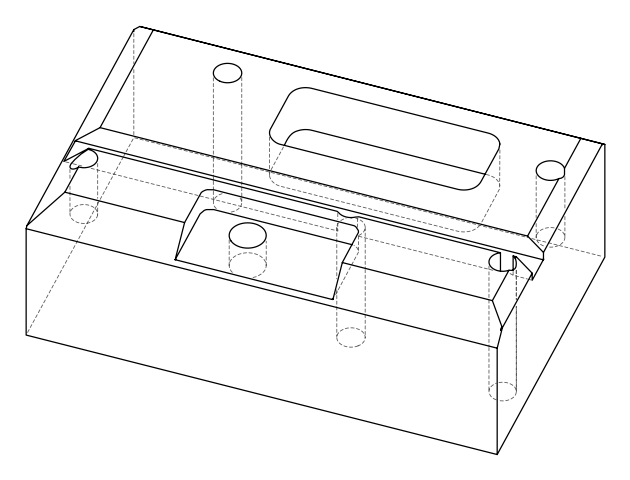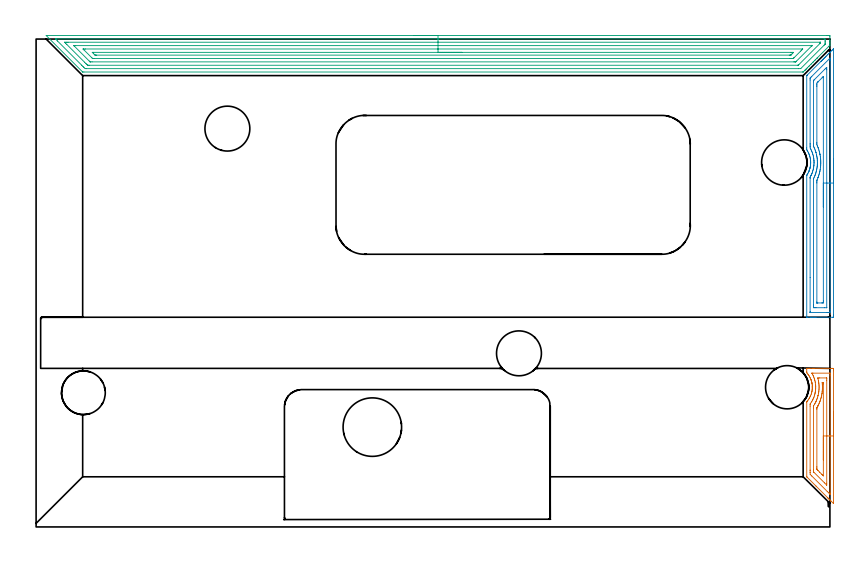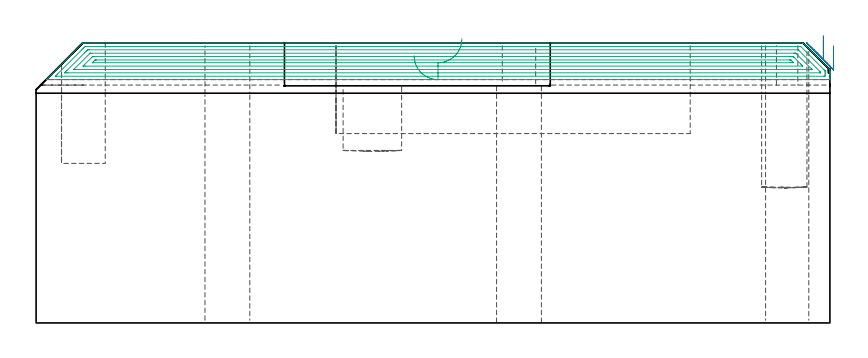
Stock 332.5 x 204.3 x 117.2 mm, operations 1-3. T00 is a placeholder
(PLAN: 23 operations, 15 tool changes, 87.9 min)
(1 AREA_MILL | FG_CHAMFER_SURFACE | UGT0205_001 | 1.91 min | 4319 mm3)
(2 AREA_MILL_1 | FG_CHAMFER_SURFACE_1 | UGT0205_001 | 3.72 min | 7677 mm3)
(3 AREA_MILL_2 | FG_CHAMFER_SURFACE_2 | UGT0205_001 | 15.44 min | 38282 mm3)
(4 AREA_MILL_3 | FG_CHAMFER_SURFACE_3 | UGT0205_001 | 9.99 min | 36634 mm3)
(5 AREA_MILL_4 | FG_CHAMFER_SURFACE_4 | UGT0205_001 | 15.95 min | 65457 mm3)
(6 MILL_RECTANGULAR_POCKET | POCKET_RECTANGULAR_STRAIGHT | NXT0201_012 | Follow Part, ap 4, ae 75% | 17.18 min | 321916 mm3)
(7 MILL_SLOT | SLOT_PARTIAL_RECTANGULAR | NXT0201_011 | Follow Part, ap 3, ae 75% | 11.82 min | 94504 mm3)
(8 MILL_RECTANGULAR_SLOT | SLOT_RECTANGULAR | NXT0201_012 | Follow Part, ap 4, ae 75% | 7.26 min | 121384 mm3)
(9 MILL_BLIND_HOLE_FROM_SOLID_MATERIAL | STEP1POCKET | NXT0201_012 | Spiral | 0.53 min | 12741 mm3)
(10 INDEXABLE_INSERT_DRILL_BLIND_HOLE_FROM_SOLID | STEP1POCKET_1 | NXT0302_009 | 0.25 min | 17138 mm3)
(11 INDEXABLE_INSERT_DRILL_BLIND_HOLE_FROM_SOLID_1 | STEP1POCKET_2 | NXT0302_020 | 0.12 min | 12847 mm3)
(12 SPOT_DRILL | STEP1HOLE | NXT0321_9005460120000 | 0.05 min | 137 mm3)
(13 SPOT_DRILL_1 | STEP1HOLE_1 | NXT0321_9005460120000 | 0.05 min | 0 mm3)
(14 SPOT_DRILL_2 | STEP1HOLE_2 | NXT0321_9005460120000 | 0.05 min | 205 mm3)
(15 DRILL_BLIND_HOLE_INTO_CENTER | STEP1HOLE | NXT0301_089 | 0.08 min | 1588 mm3)
(16 GUN_DRILL_THROUGH_HOLE | STEP1HOLE | UGT0307_008 | 0.59 min | 9565 mm3)
(17 DRILL_TO_ENLARGE_THROUGH_HOLE | STEP1HOLE | UGT0301_256 | 0.51 min | 21146 mm3)
(18 DRILL_BLIND_HOLE_INTO_CENTER_1 | STEP1HOLE_1 | NXT0301_089 | 0.08 min | 5 mm3)
(19 GUN_DRILL_THROUGH_HOLE_1 | STEP1HOLE_1 | UGT0307_008 | 0.59 min | 9439 mm3)
(20 DRILL_TO_ENLARGE_THROUGH_HOLE_1 | STEP1HOLE_1 | UGT0301_256 | 0.51 min | 18240 mm3)
(21 DRILL_BLIND_HOLE_INTO_CENTER_2 | STEP1HOLE_2 | NXT0301_089 | 0.08 min | 1593 mm3)
(22 GUN_DRILL_THROUGH_HOLE_2 | STEP1HOLE_2 | UGT0307_008 | 0.59 min | 9547 mm3)
(23 DRILL_TO_ENLARGE_THROUGH_HOLE_2 | STEP1HOLE_2 | UGT0301_250 | 0.51 min | 18517 mm3)
(TOOL UGT0205_001 | Chamfer Mill 20 x 3 x 45 deg. | D20 FL50 Z2)
(TOOL NXT0201_012 | ENDMILL 16mm [2P460-1600-NA 1630] | D16 FL38 Z6)
(TOOL NXT0201_011 | ENDMILL 12mm [2P460-1200-NA 1630] | D12 FL38 Z6)
(TOOL NXT0302_009 | Index. Insert Drill 19mm [880-D1900L25-05] | D19 PA176 FL95 Z2)
(TOOL NXT0302_020 | Index. Insert Drill 24.5mm [880-D2450L25-03] | D24.5 PA176 FL74 Z2)
(TOOL NXT0321_9005460120000 | NC Spot Drill, 142deg, 12mm, Carbide, Uncoated | D12 PA142 FL30 Z2)
(TOOL NXT0301_089 | Carbide Drill 11.8mm [860.1-1180-035A1-MM 2214] | D11.8 PA140 FL55 Z2)
(TOOL UGT0307_008 | Gun Drill 11 mm | D11 PA130 FL24 Z1)
(TOOL UGT0301_256 | Twist Drill 18.8 mm | D18.8 PA118 FL135 Z2)
(TOOL UGT0301_250 | Twist Drill 18.1 mm | D18.1 PA118 FL135 Z2)
(OP 1 AREA_MILL)
G17 G21 G94 G90
T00 M6
G54
G17 G0 G90 X333.9 Y48.1 S1061 M3
G43 Z127.2 H0
Z116.
G94 G1 Y48.062 Z115.128 F250.
Y47.948 Z114.263
Y47.759 Z113.412
Y47.497 Z112.58
Y47.163 Z111.774
Y46.76 Z111.
Y46.291 Z110.264
Y45.76 Z109.572
Y45.171 Z108.929
Y44.528 Z108.34
Y43.836 Z107.808
Y43.1 Z107.34
Y42.326 Z106.937
Y41.52 Z106.603
Y40.688 Z106.341
Y39.836 Z106.152
Y38.972 Z106.038
Y38.1 Z106.
X333.899 Y9.922 Z106.001
X333.895 Y9.813 Z106.004
X333.892 Y9.809 Z106.006
X332.838 Y10.861 Z107.06
X332.672 Y11.025 Z107.222
X332.513 Y11.186 Z107.385
X332.392 Y11.307 Z107.506
X332.235 Y11.463 Z107.66
X332.085 Y11.614 Z107.813
X331.945 Y11.754 Z107.953
X331.798 Y11.9 Z108.098
X331.657 Y12.042 Z108.241
X331.498 Y12.2 Z108.399
X331.361 Y12.337 Z108.535
X326.587 Y17.112 Z113.312
X323.014 Y20.685 Z116.884
X322.772 Y20.929 Z117.124
X322.703 Y21.005 Z117.189
X322.7 Y21.131 Z117.2
Y52.389
X322.707 Y52.411 Z117.192
X322.713 Y52.431 Z117.185
X322.787 Y52.517 Z117.112
X323.048 Y52.836 Z116.851
X323.082 Y52.877 Z116.818
X323.361 Y53.245 Z116.538
X323.678 Y53.719 Z116.22
X323.921 Y54.136 Z115.979
X324.146 Y54.578 Z115.753
X324.166 Y54.622 Z115.733
X324.348 Y55.026 Z115.552
X324.57 Y55.598 Z115.328
X324.65 Y55.855 Z115.25
X324.668 Y55.917 Z115.23
X324.679 Y55.962 Z115.218
X324.787 Y56.362 Z115.112
X324.884 Y56.808 Z115.014
X324.891 Y56.855 Z115.006
X324.958 Y57.253 Z114.942
X325.002 Y57.645 Z114.897
X325.007 Y57.699 Z114.89
X325.01 Y57.748 Z114.885
X325.021 Y57.925 Z114.874
X325.033 Y58.144 Z114.858
X325.034 Y58.236 Z114.855
X325.037 Y58.282 Z114.857
Y58.314 Z114.855
Y58.344 Z114.854
X325.04 Y58.47
X325.042 Y58.59
X325.04 Y58.641
X325.038 Y58.676 Z114.856
X325.033 Y58.738 Z114.854
X325.03 Y58.895 Z114.863
X325.028 Y58.925 Z114.865
X325.025 Y59.036 Z114.869
X324.988 Y59.481 Z114.908
X324.928 Y59.927 Z114.97
X324.912 Y60.017 Z114.987
X324.845 Y60.372 Z115.051
X324.831 Y60.427 Z115.064
X324.807 Y60.534 Z115.092
X324.802 Y60.555 Z115.097
X324.756 Y60.744 Z115.141
X324.738 Y60.818 Z115.159
X324.722 Y60.874 Z115.174
X324.614 Y61.262 Z115.285
X324.57 Y61.404 Z115.329
X324.511 Y61.563 Z115.389
X324.432 Y61.767 Z115.463
X324.427 Y61.781 Z115.469
X324.301 Y62.088 Z115.598
X324.274 Y62.153 Z115.625
X324.206 Y62.294 Z115.693
X324.056 Y62.602 Z115.839
X323.822 Y63.044 Z116.078
X323.679 Y63.285 Z116.221
X323.46 Y63.614 Z116.44
X323.345 Y63.774 Z116.555
X323.228 Y63.935 Z116.669
X322.786 Y64.483 Z117.111
X322.704 Y64.588 Z117.19
X322.7 Y64.892 Z117.2
Y66.232
X322.695 Y66.389 Z117.195
X322.697 Y66.398 Z117.193
X322.708 Y66.399 Z117.182
X322.832 Y66.4 Z117.06
X322.966 Z116.934
X323.271 Z116.629
X323.928 Z115.967
X325.131 Z114.766
X325.677 Z114.217
X332.946 Y66.399 Z106.952
X333.547 Y66.394 Z106.351
X333.893 Y66.39 Z106.004
X333.896 Y66.143 Z106.002
X333.899 Y65.786 Z106.001
X333.9 Y65.425 Z106.
Y38.1
X332.486 Z107.414
X332.485 Y14.177 Z107.415
X332.484 Y13.987 Z107.416
X332.481 Y13.78 Z107.419
X332.479 Y13.692 Z107.421
X332.431 Y13.731 Z107.469
X332.166 Y13.987 Z107.734
X331.798 Y14.352 Z108.102
X331.27 Y14.88 Z108.63
X324.802 Y21.349 Z115.098
X324.132 Y22.024 Z115.768
X324.118 Y22.723 Z115.782
X324.116 Y22.918 Z115.784
X324.114 Y23.62 Z115.786
Y23.811
X324.115 Y50.603 Z115.785
X324.119 Y51.301 Z115.781
X324.121 Y51.496 Z115.779
X324.751 Y52.415 Z115.149
X324.761 Y52.432 Z115.139
X324.802 Y52.504 Z115.098
X325.078 Y53.001 Z114.822
X325.221 Y53.282 Z114.679
X325.372 Y53.594 Z114.528
X325.644 Y54.209 Z114.256
X325.677 Y54.295 Z114.223
X325.879 Y54.862 Z114.021
X325.942 Y55.069 Z113.958
X326.076 Y55.554 Z113.824
X326.174 Y55.962 Z113.726
X326.213 Y56.134 Z113.687
X326.241 Y56.278 Z113.659
X326.337 Y56.855 Z113.563
X326.36 Y57.05 Z113.54
X326.438 Y57.836 Z113.462
X326.451 Y58.641 Z113.449
Y58.743
X326.433 Y59.143 Z113.467
X326.408 Y59.534 Z113.492
X326.402 Y59.61 Z113.498
X326.392 Y59.696 Z113.508
X326.291 Y60.427 Z113.609
X326.23 Y60.755 Z113.67
X326.105 Y61.32 Z113.795
X325.938 Y61.946 Z113.962
X325.856 Y62.213 Z114.044
X325.677 Y62.706 Z114.223
X325.511 Y63.106 Z114.389
X325.375 Y63.415 Z114.525
X325.08 Y63.999 Z114.82
X324.895 Y64.351 Z115.005
X324.878 Y64.387 Z115.022
X324.877 Y64.39 Z115.023
X324.893 Y64.392 Z115.007
X325.286 Y64.399 Z114.614
X332.281 Z107.619
X332.433 Y64.393 Z107.467
X332.462 Y64.39 Z107.438
X332.479 Y64.381 Z107.421
X332.481 Y64.348 Z107.419
X332.484 Y64.191 Z107.416
X332.485 Y63.999 Z107.415
X332.486 Y63.297 Z107.414
Y38.1
X331.072 Z108.828
X331.071 Y18.301 Z108.829
X331.067 Y17.559 Z108.833
X331.066 Y17.554 Z108.834
X331.047 Y17.559 Z108.853
X330.923 Y17.679 Z108.977
X330.147 Y18.452 Z109.753
X325.677 Y22.922 Z114.223
X325.57 Y23.036 Z114.33
X325.546 Y23.065 Z114.354
X325.535 Y23.084 Z114.365
X325.533 Y23.155 Z114.367
X325.53 Y23.356 Z114.37
X325.528 Y23.962 Z114.372
X325.529 Y49.71 Z114.371
Y49.861
X325.535 Y50.603 Z114.365
X325.543 Y50.671 Z114.357
X325.904 Y51.264 Z113.996
X326.039 Y51.496 Z113.861
X326.224 Y51.83 Z113.676
X326.51 Y52.389 Z113.39
X326.524 Y52.417 Z113.376
X326.551 Y52.476 Z113.349
X326.789 Y53.039 Z113.111
X326.89 Y53.282 Z113.01
X327.037 Y53.679 Z112.863
X327.21 Y54.176 Z112.69
X327.261 Y54.344 Z112.639
X327.426 Y54.929 Z112.474
X327.453 Y55.041 Z112.447
X327.459 Y55.069 Z112.441
X327.61 Y55.774 Z112.29
X327.641 Y55.962 Z112.259
X327.733 Y56.54 Z112.167
X327.768 Y56.855 Z112.132
X327.815 Y57.351 Z112.085
X327.845 Y57.748 Z112.055
X327.857 Y58.201 Z112.043
X327.865 Y58.641 Z112.035
X327.851 Y59.1 Z112.049
X327.825 Y59.534 Z112.075
X327.779 Y60.067 Z112.121
X327.73 Y60.427 Z112.17
X327.626 Y61.116 Z112.274
X327.587 Y61.32 Z112.313
X327.426 Y62.059 Z112.474
X327.386 Y62.213 Z112.514
X327.372 Y62.268 Z112.528
X327.346 Y62.385 Z112.554
X327.426 Y62.39 Z112.474
X328.118 Y62.399 Z111.782
X330.923 Z108.977
X330.984 Y62.398 Z108.916
X331.033 Y62.394 Z108.867
X331.06 Y62.391 Z108.84
X331.065 Y62.363 Z108.835
X331.068 Y62.213 Z108.832
X331.07 Y62.063 Z108.83
X331.072 Y61.32 Z108.828
Y38.1
X329.657 Z110.243
Y21.532
X329.656 Y21.461 Z110.244
X329.654 Y21.419 Z110.246
X329.653 Y21.41 Z110.247
X329.594 Y21.466 Z110.306
X329.32 Y21.732 Z110.58
X329.174 Y21.874 Z110.726
X329.024 Y22.024 Z110.876
X328.131 Y22.918 Z111.769
X327.426 Y23.624 Z112.474
X327.24 Y23.811 Z112.66
X327.046 Y24.014 Z112.854
X326.949 Y24.124 Z112.951
X326.947 Y24.181 Z112.953
X326.945 Y24.302 Z112.955
X326.943 Y24.704 Z112.957
Y25.197
Y49.31
X326.946 Y49.71 Z112.954
X326.949 Y49.833 Z112.951
X326.952 Y49.89 Z112.948
X326.977 Y49.938 Z112.923
X327.058 Y50.085 Z112.842
X327.348 Y50.603 Z112.552
X327.375 Y50.655 Z112.525
X327.426 Y50.754 Z112.474
X327.665 Y51.251 Z112.235
X327.778 Y51.496 Z112.122
X327.939 Y51.865 Z111.961
X328.159 Y52.389 Z111.741
X328.199 Y52.492 Z111.701
X328.3 Y52.761 Z111.6
X328.432 Y53.148 Z111.468
X328.475 Y53.282 Z111.425
X328.636 Y53.832 Z111.264
X328.73 Y54.176 Z111.17
X328.817 Y54.54 Z111.083
X328.936 Y55.069 Z110.964
X328.978 Y55.269 Z110.922
X329.096 Y55.962 Z110.804
X329.106 Y56.031 Z110.794
X329.174 Y56.566 Z110.726
X329.199 Y56.829 Z110.701
X329.202 Y56.855 Z110.698
X329.207 Y56.926 Z110.693
X329.26 Y57.66 Z110.64
X329.264 Y57.748 Z110.636
X329.27 Y57.941 Z110.63
X329.281 Y58.532 Z110.619
X329.28 Y58.641 Z110.62
X329.262 Y59.254 Z110.638
X329.255 Y59.452 Z110.645
X329.25 Y59.534 Z110.65
X329.238 Y59.701 Z110.662
X329.191 Y60.307 Z110.709
X329.188 Y60.363 Z110.712
Y60.386
X329.209 Y60.392 Z110.691
X329.592 Z110.308
X329.64 Y60.39 Z110.26
X329.651 Y60.384 Z110.249
X329.653 Y60.369 Z110.247
X329.656 Y60.315 Z110.244
X329.657 Y60.263 Z110.243
Y59.934
Y38.1
Y37.228 Z110.281
Y36.363 Z110.395
Y35.512 Z110.583
Y34.68 Z110.846
Y33.874 Z111.18
Y33.1 Z111.582
Y32.364 Z112.051
Y31.672 Z112.582
Y31.029 Z113.172
Y30.44 Z113.815
Y29.908 Z114.507
Y29.44 Z115.243
Y29.037 Z116.016
Y28.703 Z116.822
Y28.441 Z117.654
Y28.252 Z118.506
Y28.138 Z119.371
Y28.1 Z120.243
G0 Z127.2
M5
M2
(OP 2 AREA_MILL_1)
G17 G21 G94 G90
T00 M6
G54
G17 G0 G90 X333.9 Y154. S1061 M3
G43 Z127.2 H0
Z116.
G94 G1 Y153.962 Z115.128 F250.
Y153.848 Z114.264
Y153.659 Z113.412
Y153.397 Z112.58
Y153.063 Z111.774
Y152.66 Z111.
Y152.191 Z110.264
Y151.66 Z109.572
Y151.071 Z108.929
Y150.428 Z108.34
Y149.736 Z107.808
Y149. Z107.34
Y148.226 Z106.937
Y147.42 Z106.603
Y146.588 Z106.341
Y145.736 Z106.152
Y144.872 Z106.038
Y144. Z106.
Y88.902
X333.899 Y88.372 Z106.001
X333.896 Y88.016 Z106.002
X333.892 Y87.81 Z106.004
X333.547 Y87.8 Z106.35
X326.551 Z113.343
X325.926 Z113.971
X325.677 Z114.22
X325.051 Z114.845
X324.802 Z115.094
X324.304 Z115.595
X322.901 Z116.997
X322.8 Y87.801 Z117.092
X322.782 Y87.802 Z117.11
X322.703 Y87.81 Z117.188
X322.7 Y87.927 Z117.2
Y147.115
X322.704 Y147.23 Z117.189
X322.786 Y147.371 Z117.112
X322.798 Y147.39 Z117.101
X323.16 Y147.999 Z116.737
X323.388 Y148.441 Z116.509
X323.506 Y148.696 Z116.393
X323.593 Y148.888 Z116.303
X323.596 Y148.895 Z116.3
X323.678 Y149.091 Z116.22
X323.709 Y149.183 Z116.188
X323.761 Y149.34 Z116.133
X323.887 Y149.702 Z116.012
X323.912 Y149.777 Z115.985
X323.976 Y149.999 Z115.922
X323.998 Y150.082 Z115.896
X324.039 Y150.22 Z115.857
X324.075 Y150.379 Z115.819
X324.144 Y150.666 Z115.755
X324.146 Y150.674 Z115.754
X324.225 Y151.109 Z115.674
X324.283 Y151.554 Z115.611
X324.284 Y151.565 Z115.61
X324.322 Y151.998 Z115.573
X324.325 Y152.078 Z115.57
X324.333 Y152.347 Z115.553
X324.34 Y152.455 Z115.554
X324.339 Y152.666 Z115.555
X324.338 Y152.752 Z115.556
X324.336 Y152.888 Z115.557
X324.325 Y153.067 Z115.565
X324.315 Y153.323 Z115.583
X324.314 Y153.332 Z115.584
X324.307 Y153.404 Z115.591
X324.268 Y153.777 Z115.628
X324.201 Y154.221 Z115.69
X324.197 Y154.236 Z115.693
X324.11 Y154.681 Z115.783
X324.001 Y155.126 Z115.894
X323.95 Y155.303 Z115.95
X323.928 Y155.377 Z115.972
X323.872 Y155.555 Z116.022
X323.866 Y155.571 Z116.027
X323.714 Y156.016 Z116.181
X323.678 Y156.111 Z116.22
X323.509 Y156.501 Z116.389
X323.405 Y156.722 Z116.494
X323.326 Y156.887 Z116.571
X323.083 Y157.335 Z116.816
X322.808 Y157.796 Z117.089
X322.703 Y157.959 Z117.189
X322.7 Y158.685 Z117.2
Y188.948
X322.705 Y188.995 Z117.191
X322.726 Y189.024 Z117.171
X322.903 Y189.203 Z116.997
X328.603 Y194.904 Z111.295
X328.737 Y195.039 Z111.159
X328.877 Y195.178 Z111.021
X329.032 Y195.333 Z110.865
X329.174 Y195.477 Z110.721
X329.322 Y195.623 Z110.576
X329.462 Y195.763 Z110.436
X329.612 Y195.914 Z110.283
X329.767 Y196.068 Z110.131
X329.892 Y196.193 Z110.006
X330.049 Y196.351 Z109.846
X330.212 Y196.513 Z109.686
X330.321 Y196.622 Z109.577
X330.486 Y196.789 Z109.408
X330.657 Y196.958 Z109.241
X330.836 Y197.136 Z109.064
X331.361 Y197.662 Z108.535
X331.798 Y198.098 Z108.102
X332.235 Y198.537 Z107.661
X332.438 Y198.738 Z107.461
X332.498 Y198.798 Z107.402
X333.109 Y199.411 Z106.787
X333.328 Y199.628 Z106.572
X333.788 Y200.089 Z106.111
X333.893 Y200.182 Z106.005
X333.895 Y200.161 Z106.004
X333.9 Y199.995 Z106.
Y144.
X332.486 Z107.414
Y91.042
X332.485 Y90.343 Z107.415
X332.483 Y90.152 Z107.417
X332.479 Y89.812 Z107.421
X332.14 Y89.803 Z107.76
X331.798 Y89.801 Z108.102
X331.269 Y89.8 Z108.631
X324.273 Z115.627
X324.159 Y89.803 Z115.741
X324.14 Y89.805 Z115.76
X324.124 Y89.809 Z115.776
X324.121 Y89.831 Z115.779
X324.117 Y89.96 Z115.783
X324.115 Y90.152 Z115.785
X324.114 Y104.473 Z115.786
X324.115 Y146.035 Z115.785
X324.116 Y146.225 Z115.784
X324.119 Y146.4 Z115.781
X324.121 Y146.484 Z115.779
X324.453 Y147.115 Z115.447
X324.525 Y147.256 Z115.375
X324.571 Y147.351 Z115.329
X324.802 Y147.852 Z115.098
X324.847 Y147.959 Z115.053
X324.865 Y148.005 Z115.035
X325.079 Y148.614 Z114.821
X325.175 Y148.895 Z114.725
X325.292 Y149.287 Z114.608
X325.426 Y149.785 Z114.474
X325.446 Y149.864 Z114.454
X325.461 Y149.932 Z114.439
X325.474 Y149.992 Z114.426
X325.602 Y150.675 Z114.298
X325.613 Y150.74 Z114.287
X325.677 Y151.197 Z114.223
X325.708 Y151.534 Z114.192
X325.71 Y151.565 Z114.19
X325.752 Y152.379 Z114.148
X325.753 Y152.455 Z114.147
X325.747 Y152.861 Z114.153
X325.734 Y153.287 Z114.166
X325.73 Y153.345 Z114.17
X325.677 Y153.993 Z114.223
X325.642 Y154.271 Z114.258
X325.565 Y154.731 Z114.335
X325.487 Y155.126 Z114.413
X325.434 Y155.373 Z114.466
X325.265 Y156.016 Z114.635
X325.073 Y156.63 Z114.827
X324.975 Y156.906 Z114.925
X324.802 Y157.329 Z115.098
X324.591 Y157.796 Z115.309
X324.383 Y158.223 Z115.517
X324.135 Y158.686 Z115.765
X324.119 Y159.382 Z115.781
X324.116 Y159.576 Z115.784
X324.114 Y160.276 Z115.786
Y160.466
X324.115 Y187.167 Z115.785
X324.119 Y187.863 Z115.781
X324.121 Y187.957 Z115.779
X324.213 Y188.057 Z115.687
X324.508 Y188.357 Z115.392
X324.802 Y188.653 Z115.098
X332.218 Y196.068 Z107.682
X332.301 Y196.149 Z107.599
X332.451 Y196.293 Z107.449
X332.477 Y196.315 Z107.423
X332.48 Y196.263 Z107.42
X332.484 Y196.068 Z107.416
X332.485 Y195.868 Z107.415
X332.486 Y195.368 Z107.414
Y144.
X331.072 Z108.828
X331.071 Y91.932 Z108.829
X331.07 Y91.857 Z108.83
X331.067 Y91.82 Z108.833
X331.065 Y91.81 Z108.835
X331.049 Y91.805 Z108.851
X330.923 Y91.802 Z108.977
X330.179 Y91.8 Z109.721
X326.551 Z113.349
X325.805 Y91.801 Z114.095
X325.677 Y91.805 Z114.223
X325.553 Y91.81 Z114.347
X325.535 Y91.932 Z114.365
X325.533 Y92.078 Z114.367
X325.529 Y92.822 Z114.371
Y92.973
Y145.485
X325.531 Y145.637 Z114.369
X325.534 Y145.737 Z114.366
X325.538 Y145.804 Z114.362
X325.742 Y146.225 Z114.158
X325.995 Y146.791 Z113.905
X326.127 Y147.115 Z113.773
X326.241 Y147.43 Z113.659
X326.446 Y148.005 Z113.454
X326.472 Y148.085 Z113.428
X326.551 Y148.343 Z113.349
X326.669 Y148.776 Z113.231
X326.699 Y148.895 Z113.201
X326.839 Y149.492 Z113.061
X326.895 Y149.785 Z113.005
X326.979 Y150.24 Z112.921
X327.039 Y150.675 Z112.861
X327.081 Y151.026 Z112.819
X327.123 Y151.565 Z112.777
X327.139 Y151.857 Z112.761
X327.164 Y152.455 Z112.736
X327.162 Y152.723 Z112.738
X327.144 Y153.345 Z112.756
X327.124 Y153.652 Z112.776
X327.074 Y154.236 Z112.826
X327.025 Y154.643 Z112.875
X326.952 Y155.126 Z112.948
X326.837 Y155.725 Z113.063
X326.772 Y156.016 Z113.128
X326.551 Y156.87 Z113.349
X326.54 Y156.906 Z113.36
X326.535 Y156.922 Z113.365
X326.242 Y157.796 Z113.658
X326.032 Y158.325 Z113.868
X325.87 Y158.686 Z114.03
X325.677 Y159.11 Z114.223
X325.535 Y159.428 Z114.365
X325.529 Y160.466 Z114.371
Y186.428
X325.531 Y186.579 Z114.369
X325.535 Y186.88 Z114.365
X325.542 Y186.931 Z114.358
X325.555 Y186.948 Z114.345
X325.59 Y186.988 Z114.31
X325.677 Y187.077 Z114.223
X325.721 Y187.122 Z114.179
X330.217 Y191.618 Z109.683
X330.574 Y191.973 Z109.326
X330.923 Y192.317 Z108.977
X331.02 Y192.409 Z108.88
X331.065 Y192.383 Z108.835
X331.067 Y192.362 Z108.833
X331.071 Y191.618 Z108.829
Y191.467
X331.072 Y144. Z108.828
X329.657 Z110.243
Y94.602
X329.656 Y94.112 Z110.244
X329.654 Y93.947 Z110.246
X329.651 Y93.825 Z110.249
X329.568 Y93.81 Z110.332
X329.174 Y93.802 Z110.726
X329.088 Y93.8 Z110.812
X327.339 Z112.561
X327.035 Y93.805 Z112.865
X326.96 Y93.809 Z112.94
X326.949 Y93.812 Z112.951
X326.947 Y93.822 Z112.953
X326.944 Y93.847 Z112.956
X326.943 Y93.904 Z112.957
Y94.204
Y144.046
X326.944 Y144.445 Z112.956
X326.947 Y144.932 Z112.953
X326.95 Y145.133 Z112.95
X327.029 Y145.335 Z112.871
X327.407 Y146.244 Z112.493
X327.426 Y146.293 Z112.474
X327.636 Y146.901 Z112.264
X327.708 Y147.115 Z112.192
X327.85 Y147.573 Z112.05
X327.971 Y148.005 Z111.929
X328.04 Y148.27 Z111.86
X328.191 Y148.895 Z111.709
X328.211 Y148.986 Z111.689
X328.3 Y149.443 Z111.6
X328.352 Y149.732 Z111.548
X328.36 Y149.785 Z111.54
X328.456 Y150.517 Z111.444
X328.473 Y150.675 Z111.427
X328.528 Y151.334 Z111.372
X328.542 Y151.565 Z111.358
X328.57 Y152.181 Z111.33
X328.578 Y152.455 Z111.322
X328.568 Y153.073 Z111.332
X328.559 Y153.345 Z111.341
X328.518 Y154.013 Z111.382
X328.498 Y154.236 Z111.402
X328.418 Y155.005 Z111.482
X328.401 Y155.126 Z111.499
X328.3 Y155.769 Z111.6
X328.253 Y156.016 Z111.647
X328.241 Y156.076 Z111.659
X328.139 Y156.536 Z111.761
X328.047 Y156.906 Z111.853
X327.956 Y157.256 Z111.944
X327.8 Y157.796 Z112.1
X327.559 Y158.55 Z112.341
X327.51 Y158.686 Z112.39
X327.426 Y158.909 Z112.474
X327.15 Y159.576 Z112.75
X326.95 Y160.06 Z112.95
X326.946 Y160.466 Z112.954
X326.944 Y160.957 Z112.956
X326.943 Y184.497 Z112.957
Y184.988
X326.945 Y185.387 Z112.955
X326.949 Y185.873 Z112.951
X327.328 Y186.277 Z112.572
X327.376 Y186.327 Z112.524
X327.426 Y186.377 Z112.474
X329.14 Y188.092 Z110.76
X329.582 Y188.532 Z110.318
X329.619 Y188.567 Z110.281
X329.644 Y188.585 Z110.256
X329.65 Y188.588 Z110.25
X329.653 Y188.575 Z110.247
X329.655 Y188.534 Z110.245
X329.657 Y188.456 Z110.243
Y144.
Y143.128 Z110.281
Y142.263 Z110.395
Y141.412 Z110.583
Y140.58 Z110.846
Y139.774 Z111.18
Y139. Z111.582
Y138.264 Z112.051
Y137.572 Z112.582
Y136.929 Z113.172
Y136.34 Z113.815
Y135.808 Z114.507
Y135.34 Z115.243
Y134.937 Z116.016
Y134.603 Z116.822
Y134.341 Z117.654
Y134.152 Z118.506
Y134.038 Z119.371
Y134. Z120.243
G0 Z127.2
M5
M2
(OP 3 AREA_MILL_2)
G17 G21 G94 G90
T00 M6
G54
G17 G0 G90 X158.3 Y205.8 S1061 M3
G43 Z127.2 H0
Z111.9
G94 G1 X158.338 Z111.028 F250.
X158.452 Z110.164
X158.641 Z109.312
X158.903 Z108.48
X159.237 Z107.674
X159.64 Z106.9
X160.109 Z106.164
X160.64 Z105.472
X161.229 Z104.829
X161.872 Z104.24
X162.564 Z103.708
X163.3 Z103.24
X164.074 Z102.837
X164.88 Z102.503
X165.712 Z102.241
X166.564 Z102.052
X167.428 Z101.938
X168.3 Z101.9
X331.234
X331.782 Y205.799 Z101.901
X332.324 Y205.793 Z101.903
X332.392 Y205.791 Z101.905
X332.4 Y205.255 Z102.44
Y203.819 Z103.877
Y203.479 Z104.217
Y202.798 Z104.902
Y202.383 Z105.316
X332.398 Y201.702 Z105.997
X332.397 Y201.7 Z106.
X332.229 Y201.529 Z106.17
X332.053 Y201.353 Z106.347
X327.238 Y196.538 Z111.162
X327.075 Y196.374 Z111.323
X327.018 Y196.317 Z111.381
X326.365 Y195.665 Z112.035
X326.187 Y195.486 Z112.211
X325.493 Y194.793 Z112.907
X325.299 Y194.597 Z113.099
X324.62 Y193.92 Z113.78
X324.411 Y193.709 Z113.987
X323.747 Y193.047 Z114.653
X323.523 Y192.821 Z114.875
X322.874 Y192.174 Z115.526
X322.635 Y191.933 Z115.763
X322.551 Y191.85 Z115.849
X322.421 Y191.72 Z115.979
X322.339 Y191.637 Z116.059
X322.253 Y191.553 Z116.147
X322.126 Y191.426 Z116.273
X322.043 Y191.341 Z116.355
X321.955 Y191.255 Z116.444
X321.387 Y190.686 Z117.013
X321.244 Y190.546 Z117.15
X321.195 Y190.504 Z117.189
X321.063 Y190.5 Z117.2
X20.005
X19.5 Y190.507 Z117.193
X19.484 Y190.516 Z117.184
X4.301 Y205.699 Z101.999
X4.212 Y205.791 Z101.905
X4.322 Y205.798 Z101.902
X4.371 Y205.8 Z101.9
X168.3
Y204.386 Z103.314
X329.977 Y204.385 Z103.315
X329.995
X330.39 Y204.367 Z103.333
X330.398 Y203.967 Z103.733
X330.399 Y203.479 Z104.221
X330.4 Y203.077 Z104.623
X330.398 Y202.591 Z105.109
X330.392 Y202.196 Z105.504
X330.382 Y202.143 Z105.557
X330.354 Y202.111 Z105.589
X330.276 Y202.029 Z105.671
X329.995 Y201.745 Z105.955
X320.183 Y191.933 Z115.767
X320.174 Y191.927 Z115.773
X320.169 Y191.925 Z115.775
X319.294 Y191.914 Z115.786
X319.275
X20.917 Y191.915 Z115.785
X20.898
X20.529 Y191.933 Z115.767
X20.005 Y192.447 Z115.253
X19.629 Y192.821 Z114.879
X19.112 Y193.338 Z114.362
X8.971 Y203.479 Z104.221
X8.391 Y204.062 Z103.638
X8.095 Y204.367 Z103.333
X8.374 Y204.385 Z103.315
X8.391
X168.3 Y204.386 Z103.314
Y202.972 Z104.728
X328.209 Y202.971 Z104.729
X328.336 Y202.97 Z104.73
X328.381 Y202.967 Z104.733
X328.387 Y202.966 Z104.734
X328.391 Y202.953 Z104.747
X328.394 Y202.908 Z104.792
X328.392 Y202.781 Z104.919
X328.382 Y202.591 Z105.109
X328.298 Y202.502 Z105.198
X328.209 Y202.409 Z105.291
X319.393 Y193.592 Z114.108
X319.275 Y193.477 Z114.223
X319.137 Y193.348 Z114.352
X319.112 Y193.335 Z114.365
X319.083 Y193.333 Z114.367
X319.02 Y193.331 Z114.369
X318.765 Y193.329 Z114.371
X22.174
X21.792 Y193.332 Z114.368
X21.665 Y193.335 Z114.365
X21.57 Y193.341 Z114.359
X21.496 Y193.412 Z114.288
X21.192 Y193.709 Z113.991
X20.898 Y194.001 Z113.699
X20.302 Y194.597 Z113.103
X12.858 Y202.041 Z105.659
X12.31 Y202.591 Z105.109
X11.965 Y202.941 Z104.759
X11.95 Y202.965 Z104.735
X11.965 Y202.966 Z104.734
X12.476 Y202.97 Z104.73
X12.858 Y202.971 Z104.729
X13.368 Y202.972 Z104.728
X168.3
Y201.557 Z106.143
X324.635
X324.783 Y201.556 Z106.144
X324.861 Y201.553 Z106.147
X324.89 Y201.55 Z106.15
X324.889 Y201.548 Z106.152
X324.843 Y201.496 Z106.204
X324.716 Y201.366 Z106.334
X324.635 Y201.284 Z106.416
X318.382 Y195.031 Z112.669
X318.163 Y194.815 Z112.885
X318.115 Y194.771 Z112.929
X318.09 Y194.75 Z112.95
X318.048 Y194.749 Z112.951
X317.862 Y194.745 Z112.955
X317.489 Y194.743 Z112.957
X317.342
X23.432
X22.685 Y194.745 Z112.955
X22.636 Y194.747 Z112.953
X22.613 Y194.749 Z112.951
X22.588 Y194.771 Z112.929
X22.482 Y194.872 Z112.828
X22.274 Y195.076 Z112.624
X16.096 Y201.253 Z106.447
X15.93 Y201.42 Z106.28
X15.85 Y201.504 Z106.196
X15.814 Y201.546 Z106.154
X15.812 Y201.551 Z106.149
X15.818 Y201.552 Z106.148
X16.432 Y201.557 Z106.143
X16.578
X168.3
Y200.143 Z107.557
X320.906 Y200.142 Z107.558
X320.924
X321.026 Y200.136 Z107.564
X320.941 Y200.046 Z107.654
X320.826 Y199.926 Z107.774
X320.499 Y199.598 Z108.102
X320.169 Y199.267 Z108.433
X317.382 Y196.48 Z111.22
X317.275 Y196.374 Z111.326
X317.138 Y196.239 Z111.461
X317.086 Y196.192 Z111.508
X317.064 Y196.173 Z111.527
X317.029 Y196.164 Z111.536
X316.81 Y196.16 Z111.54
X316.595 Y196.158 Z111.542
X315.92 Y196.157 Z111.543
X315.702
X24.472
X23.792 Y196.161 Z111.539
X23.689 Y196.164 Z111.536
X23.636 Y196.174 Z111.526
X23.578 Y196.224 Z111.476
X23.426 Y196.374 Z111.326
X20.005 Y199.793 Z107.907
X19.874 Y199.926 Z107.774
X19.746 Y200.06 Z107.64
X19.674 Y200.137 Z107.563
X19.715 Y200.139 Z107.561
X19.788 Y200.141 Z107.559
X20.005 Y200.143 Z107.557
X20.68
X168.3
Y198.729 Z108.971
X316.013
X316.595 Y198.728 Z108.972
X316.91 Y198.726 Z108.974
X317.068 Y198.722 Z108.978
X317.156 Y198.715 Z108.985
X317.093 Y198.646 Z109.054
X317.043 Y198.593 Z109.107
X316.602 Y198.15 Z109.55
X316.153 Y197.701 Z109.999
X316.087 Y197.638 Z110.062
X316.045 Y197.6 Z110.1
X316.022 Y197.581 Z110.119
X315.992 Y197.578 Z110.122
X315.702 Y197.574 Z110.126
X315.39 Y197.572 Z110.128
X25.365 Y197.571 Z110.129
X25.052 Y197.573 Z110.127
X24.763 Y197.576 Z110.124
X24.695 Y197.578 Z110.122
X24.605 Y197.655 Z110.045
X24.472 Y197.78 Z109.92
X24.098 Y198.15 Z109.55
X23.578 Y198.671 Z109.029
X23.536 Y198.719 Z108.981
Y198.723 Z108.977
X23.54 Y198.725 Z108.975
X23.578 Y198.727 Z108.973
X23.89 Y198.729 Z108.971
X168.3
X169.172 Z109.009
X170.037 Z109.123
X170.888 Z109.312
X171.72 Z109.574
X172.526 Z109.908
X173.3 Z110.311
X174.036 Z110.78
X174.728 Z111.311
X175.371 Z111.9
X175.96 Z112.543
X176.492 Z113.235
X176.96 Z113.971
X177.363 Z114.745
X177.697 Z115.551
X177.959 Z116.383
X178.148 Z117.235
X178.262 Z118.1
X178.3 Z118.971
G0 Z127.2
M5
M2
